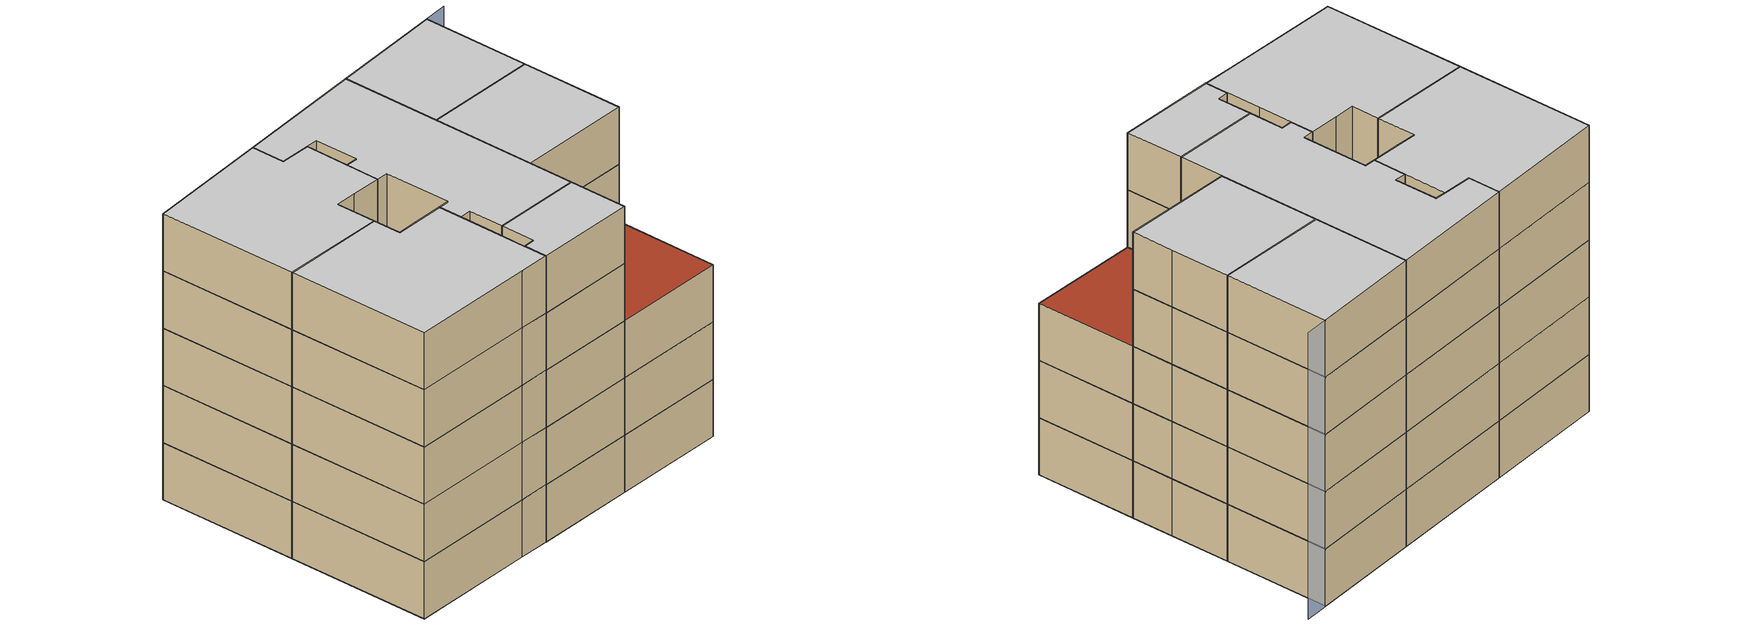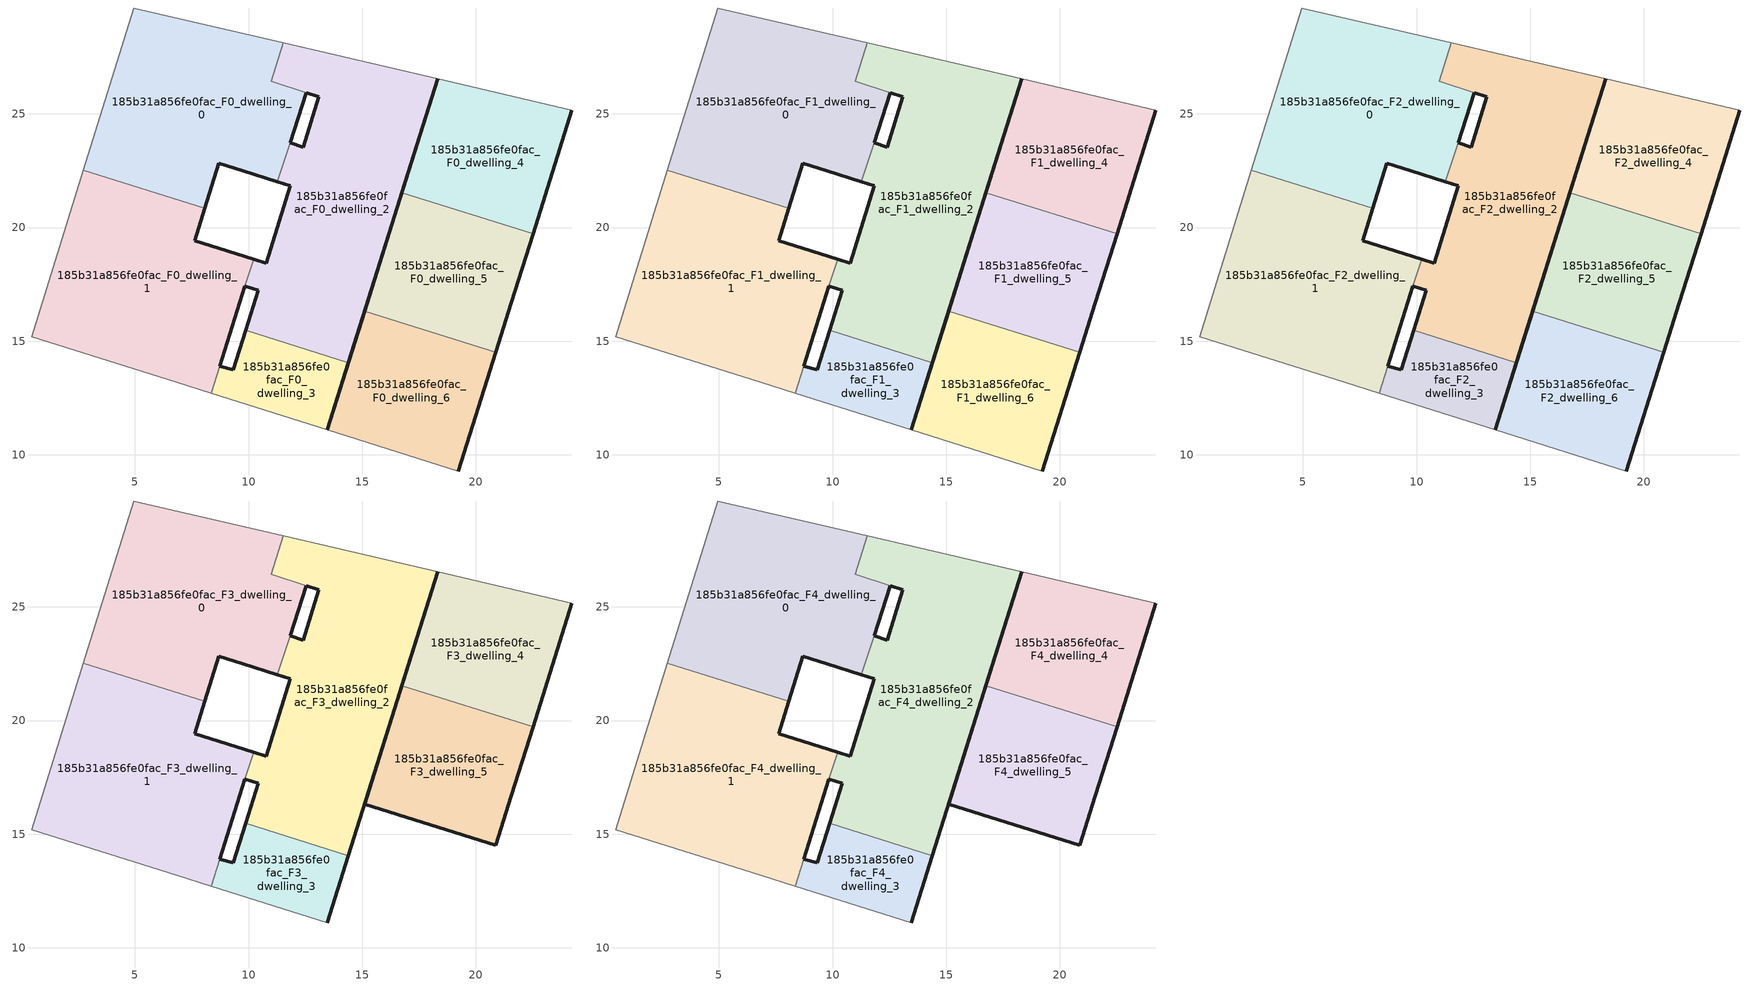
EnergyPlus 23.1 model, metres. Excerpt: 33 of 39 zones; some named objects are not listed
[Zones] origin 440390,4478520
185b31a856fe0fac_F0_dwelling_0
 floor ground (EU_floor_Construction): 11.27,22.01 11.83,23.74 12.54,25.93 12.54,25.94 10.99,26.44 11.52,28.12 4.95,29.66 2.73,22.51 8.07,20.84 8.69,22.83 9.75,22.5 11.26,22.01 z0
 wall outside (EU_wall_Construction): 11.27,22.01 11.26,22.01 9.75,22.5 8.69,22.83 8.07,20.84 / 12.54,25.93 11.83,23.74 z0:3
 wall to 185b31a856fe0fac_F0_dwelling_2 (EU_wall_Construction): 11.83,23.74 11.27,22.01 / 11.52,28.12 10.99,26.44 12.54,25.94 12.54,25.93 z0:3
 wall to 185b31a856fe0fac_F0_dwelling_1 (EU_wall_Construction): 8.07,20.84 2.73,22.51 z0:3
 wall adiabatic (EU_wall_Construction): 2.73,22.51 4.95,29.66 11.52,28.12 z0:3
185b31a856fe0fac_F0_dwelling_1
 floor ground (EU_floor_Construction): 8.37,12.72 8.74,13.91 9.29,15.66 9.84,17.42 10.22,18.62 8.69,19.09 7.63,19.42 8.07,20.84 2.73,22.51 0.46,15.21 6.84,13.2 8.36,12.72 z0
 wall outside (EU_wall_Construction): 8.07,20.84 7.63,19.42 8.69,19.09 10.22,18.62 / 9.84,17.42 9.29,15.66 8.74,13.91 z0:3
 wall to 185b31a856fe0fac_F0_dwelling_3 (EU_wall_Construction): 8.74,13.91 8.37,12.72 z0:3
 wall adiabatic (EU_wall_Construction): 8.37,12.72 8.36,12.72 6.84,13.2 0.46,15.21 2.73,22.51 z0:3
 wall to 185b31a856fe0fac_F0_dwelling_2 (EU_wall_Construction): 10.22,18.62 9.84,17.42 z0:3
185b31a856fe0fac_F0_dwelling_2
 floor ground (EU_floor_Construction): 14.4,14.06 18.31,26.54 11.52,28.12 10.99,26.44 12.54,25.94 12.54,25.93 13.1,25.75 12.41,23.54 11.83,23.74 11.27,22.01 11.84,21.83 10.78,18.44 10.22,18.62 9.84,17.42 9.85,17.42 10.42,17.24 9.87,15.48 z0
 wall outside (EU_wall_Construction): 10.22,18.62 10.78,18.44 11.84,21.83 11.27,22.01 / 11.83,23.74 12.41,23.54 13.1,25.75 12.54,25.93 / 18.31,26.54 14.4,14.06 / 9.87,15.48 10.42,17.24 9.85,17.42 9.84,17.42 z0:3
 wall adiabatic (EU_wall_Construction): 11.52,28.12 18.31,26.54 z0:3
 wall to 185b31a856fe0fac_F0_dwelling_3 (EU_wall_Construction): 14.4,14.06 9.87,15.48 z0:3
185b31a856fe0fac_F0_dwelling_3
 floor ground (EU_floor_Construction): 13.47,11.11 14.4,14.06 9.87,15.48 9.33,13.75 8.74,13.91 8.37,12.72 z0
 wall outside (EU_wall_Construction): 14.4,14.06 13.47,11.11 / 8.74,13.91 9.33,13.75 9.87,15.48 z0:3
 wall adiabatic (EU_wall_Construction): 13.47,11.11 8.37,12.72 z0:3
185b31a856fe0fac_F0_dwelling_4
 floor ground (EU_floor_Construction): 22.51,19.73 24.22,25.16 18.31,26.54 16.74,21.54 z0
 wall outside (EU_wall_Construction): 24.22,25.16 22.51,19.73 / 16.74,21.54 18.31,26.54 z0:3
 wall adiabatic (EU_wall_Construction): 18.31,26.54 24.22,25.16 z0:3
 wall to 185b31a856fe0fac_F0_dwelling_5 (EU_wall_Construction): 22.51,19.73 16.74,21.54 z0:3
185b31a856fe0fac_F0_dwelling_5
 floor ground (EU_floor_Construction): 20.88,14.52 21.56,16.7 22.51,19.73 16.74,21.54 15.1,16.33 z0
 wall outside (EU_wall_Construction): 15.1,16.33 16.74,21.54 / 22.51,19.73 21.56,16.7 20.88,14.52 z0:3
 wall to 185b31a856fe0fac_F0_dwelling_6 (EU_wall_Construction): 20.88,14.52 15.1,16.33 z0:3
185b31a856fe0fac_F0_dwelling_6
 floor ground (EU_floor_Construction): 19.23,9.3 20.88,14.52 15.1,16.33 13.47,11.11 z0
 wall outside (EU_wall_Construction): 20.88,14.52 19.23,9.3 / 13.47,11.11 15.1,16.33 z0:3
 wall adiabatic (EU_wall_Construction): 19.23,9.3 13.47,11.11 z0:3
185b31a856fe0fac_F1_dwelling_0
 floor to 185b31a856fe0fac_F0_dwelling_0 (EU_floor_Construction): 11.27,22.01 11.83,23.74 12.54,25.93 12.54,25.94 10.99,26.44 11.52,28.12 4.95,29.66 2.73,22.51 8.07,20.84 8.69,22.83 9.75,22.5 11.26,22.01 z3
 wall outside (EU_wall_Construction): 11.27,22.01 11.26,22.01 9.75,22.5 8.69,22.83 8.07,20.84 / 12.54,25.93 11.83,23.74 z3:6
 wall to 185b31a856fe0fac_F1_dwelling_2 (EU_wall_Construction): 11.83,23.74 11.27,22.01 / 11.52,28.12 10.99,26.44 12.54,25.94 12.54,25.93 z3:6
 wall to 185b31a856fe0fac_F1_dwelling_1 (EU_wall_Construction): 8.07,20.84 2.73,22.51 z3:6
 wall adiabatic (EU_wall_Construction): 2.73,22.51 4.95,29.66 11.52,28.12 z3:6
185b31a856fe0fac_F1_dwelling_1
 floor to 185b31a856fe0fac_F0_dwelling_1 (EU_floor_Construction): 8.37,12.72 8.74,13.91 9.29,15.66 9.84,17.42 10.22,18.62 8.69,19.09 7.63,19.42 8.07,20.84 2.73,22.51 0.46,15.21 6.84,13.2 8.36,12.72 z3
 wall outside (EU_wall_Construction): 8.07,20.84 7.63,19.42 8.69,19.09 10.22,18.62 / 9.84,17.42 9.29,15.66 8.74,13.91 z3:6
 wall to 185b31a856fe0fac_F1_dwelling_3 (EU_wall_Construction): 8.74,13.91 8.37,12.72 z3:6
 wall adiabatic (EU_wall_Construction): 8.37,12.72 8.36,12.72 6.84,13.2 0.46,15.21 2.73,22.51 z3:6
 wall to 185b31a856fe0fac_F1_dwelling_2 (EU_wall_Construction): 10.22,18.62 9.84,17.42 z3:6
185b31a856fe0fac_F1_dwelling_2
 floor to 185b31a856fe0fac_F0_dwelling_2 (EU_floor_Construction): 14.4,14.06 18.31,26.54 11.52,28.12 10.99,26.44 12.54,25.94 12.54,25.93 13.1,25.75 12.41,23.54 11.83,23.74 11.27,22.01 11.84,21.83 10.78,18.44 10.22,18.62 9.84,17.42 9.85,17.42 10.42,17.24 9.87,15.48 z3
 wall outside (EU_wall_Construction): 10.22,18.62 10.78,18.44 11.84,21.83 11.27,22.01 / 11.83,23.74 12.41,23.54 13.1,25.75 12.54,25.93 / 18.31,26.54 14.4,14.06 / 9.87,15.48 10.42,17.24 9.85,17.42 9.84,17.42 z3:6
 wall adiabatic (EU_wall_Construction): 11.52,28.12 18.31,26.54 z3:6
 wall to 185b31a856fe0fac_F1_dwelling_3 (EU_wall_Construction): 14.4,14.06 9.87,15.48 z3:6
185b31a856fe0fac_F1_dwelling_3
 floor to 185b31a856fe0fac_F0_dwelling_3 (EU_floor_Construction): 13.47,11.11 14.4,14.06 9.87,15.48 9.33,13.75 8.74,13.91 8.37,12.72 z3
 wall outside (EU_wall_Construction): 14.4,14.06 13.47,11.11 / 8.74,13.91 9.33,13.75 9.87,15.48 z3:6
 wall adiabatic (EU_wall_Construction): 13.47,11.11 8.37,12.72 z3:6
185b31a856fe0fac_F1_dwelling_4
 floor to 185b31a856fe0fac_F0_dwelling_4 (EU_floor_Construction): 22.51,19.73 24.22,25.16 18.31,26.54 16.74,21.54 z3
 wall outside (EU_wall_Construction): 24.22,25.16 22.51,19.73 / 16.74,21.54 18.31,26.54 z3:6
 wall adiabatic (EU_wall_Construction): 18.31,26.54 24.22,25.16 z3:6
 wall to 185b31a856fe0fac_F1_dwelling_5 (EU_wall_Construction): 22.51,19.73 16.74,21.54 z3:6
185b31a856fe0fac_F1_dwelling_5
 floor to 185b31a856fe0fac_F0_dwelling_5 (EU_floor_Construction): 20.88,14.52 21.56,16.7 22.51,19.73 16.74,21.54 15.1,16.33 z3
 wall outside (EU_wall_Construction): 15.1,16.33 16.74,21.54 / 22.51,19.73 21.56,16.7 20.88,14.52 z3:6
 wall to 185b31a856fe0fac_F1_dwelling_6 (EU_wall_Construction): 20.88,14.52 15.1,16.33 z3:6
185b31a856fe0fac_F1_dwelling_6
 floor to 185b31a856fe0fac_F0_dwelling_6 (EU_floor_Construction): 19.23,9.3 20.88,14.52 15.1,16.33 13.47,11.11 z3
 wall outside (EU_wall_Construction): 20.88,14.52 19.23,9.3 / 13.47,11.11 15.1,16.33 z3:6
 wall adiabatic (EU_wall_Construction): 19.23,9.3 13.47,11.11 z3:6
185b31a856fe0fac_F2_dwelling_0
 floor to 185b31a856fe0fac_F1_dwelling_0 (EU_floor_Construction): 11.27,22.01 11.83,23.74 12.54,25.93 12.54,25.94 10.99,26.44 11.52,28.12 4.95,29.66 2.73,22.51 8.07,20.84 8.69,22.83 9.75,22.5 11.26,22.01 z6
 wall outside (EU_wall_Construction): 11.27,22.01 11.26,22.01 9.75,22.5 8.69,22.83 8.07,20.84 / 12.54,25.93 11.83,23.74 z6:9
 wall to 185b31a856fe0fac_F2_dwelling_2 (EU_wall_Construction): 11.83,23.74 11.27,22.01 / 11.52,28.12 10.99,26.44 12.54,25.94 12.54,25.93 z6:9
 wall to 185b31a856fe0fac_F2_dwelling_1 (EU_wall_Construction): 8.07,20.84 2.73,22.51 z6:9
 wall adiabatic (EU_wall_Construction): 2.73,22.51 4.95,29.66 11.52,28.12 z6:9
185b31a856fe0fac_F2_dwelling_1
 floor to 185b31a856fe0fac_F1_dwelling_1 (EU_floor_Construction): 8.37,12.72 8.74,13.91 9.29,15.66 9.84,17.42 10.22,18.62 8.69,19.09 7.63,19.42 8.07,20.84 2.73,22.51 0.46,15.21 6.84,13.2 8.36,12.72 z6
 wall outside (EU_wall_Construction): 8.07,20.84 7.63,19.42 8.69,19.09 10.22,18.62 / 9.84,17.42 9.29,15.66 8.74,13.91 z6:9
 wall to 185b31a856fe0fac_F2_dwelling_3 (EU_wall_Construction): 8.74,13.91 8.37,12.72 z6:9
 wall adiabatic (EU_wall_Construction): 8.37,12.72 8.36,12.72 6.84,13.2 0.46,15.21 2.73,22.51 z6:9
 wall to 185b31a856fe0fac_F2_dwelling_2 (EU_wall_Construction): 10.22,18.62 9.84,17.42 z6:9
185b31a856fe0fac_F2_dwelling_2
 floor to 185b31a856fe0fac_F1_dwelling_2 (EU_floor_Construction): 14.4,14.06 18.31,26.54 11.52,28.12 10.99,26.44 12.54,25.94 12.54,25.93 13.1,25.75 12.41,23.54 11.83,23.74 11.27,22.01 11.84,21.83 10.78,18.44 10.22,18.62 9.84,17.42 9.85,17.42 10.42,17.24 9.87,15.48 z6
 wall outside (EU_wall_Construction): 10.22,18.62 10.78,18.44 11.84,21.83 11.27,22.01 / 11.83,23.74 12.41,23.54 13.1,25.75 12.54,25.93 / 18.31,26.54 14.4,14.06 / 9.87,15.48 10.42,17.24 9.85,17.42 9.84,17.42 z6:9
 wall adiabatic (EU_wall_Construction): 11.52,28.12 18.31,26.54 z6:9
 wall to 185b31a856fe0fac_F2_dwelling_3 (EU_wall_Construction): 14.4,14.06 9.87,15.48 z6:9
185b31a856fe0fac_F2_dwelling_3
 floor to 185b31a856fe0fac_F1_dwelling_3 (EU_floor_Construction): 13.47,11.11 14.4,14.06 9.87,15.48 9.33,13.75 8.74,13.91 8.37,12.72 z6
 wall outside (EU_wall_Construction): 14.4,14.06 13.47,11.11 / 8.74,13.91 9.33,13.75 9.87,15.48 z6:9
 wall adiabatic (EU_wall_Construction): 13.47,11.11 8.37,12.72 z6:9
185b31a856fe0fac_F2_dwelling_4
 floor to 185b31a856fe0fac_F1_dwelling_4 (EU_floor_Construction): 22.51,19.73 24.22,25.16 18.31,26.54 16.74,21.54 z6
 wall outside (EU_wall_Construction): 24.22,25.16 22.51,19.73 / 16.74,21.54 18.31,26.54 z6:9
 wall adiabatic (EU_wall_Construction): 18.31,26.54 24.22,25.16 z6:9
 wall to 185b31a856fe0fac_F2_dwelling_5 (EU_wall_Construction): 22.51,19.73 16.74,21.54 z6:9
185b31a856fe0fac_F2_dwelling_5
 floor to 185b31a856fe0fac_F1_dwelling_5 (EU_floor_Construction): 20.88,14.52 21.56,16.7 22.51,19.73 16.74,21.54 15.1,16.33 z6
 wall outside (EU_wall_Construction): 15.1,16.33 16.74,21.54 / 22.51,19.73 21.56,16.7 20.88,14.52 z6:9
 wall to 185b31a856fe0fac_F2_dwelling_6 (EU_wall_Construction): 20.88,14.52 15.1,16.33 z6:9
185b31a856fe0fac_F2_dwelling_6
 floor to 185b31a856fe0fac_F1_dwelling_6 (EU_floor_Construction): 19.23,9.3 20.88,14.52 15.1,16.33 13.47,11.11 z6
 wall outside (EU_wall_Construction): 20.88,14.52 19.23,9.3 / 13.47,11.11 15.1,16.33 z6:9
 wall adiabatic (EU_wall_Construction): 19.23,9.3 13.47,11.11 z6:9
 roof outside (EU_roof_Construction): 20.88,14.52 19.23,9.3 13.47,11.11 15.1,16.33 z9
185b31a856fe0fac_F3_dwelling_0
 floor to 185b31a856fe0fac_F2_dwelling_0 (EU_floor_Construction): 11.27,22.01 11.83,23.74 12.54,25.93 12.54,25.94 10.99,26.44 11.52,28.12 4.95,29.66 2.73,22.51 8.07,20.84 8.69,22.83 9.75,22.5 11.26,22.01 z9
 wall outside (EU_wall_Construction): 11.27,22.01 11.26,22.01 9.75,22.5 8.69,22.83 8.07,20.84 / 12.54,25.93 11.83,23.74 z9:12
 wall to 185b31a856fe0fac_F3_dwelling_2 (EU_wall_Construction): 11.83,23.74 11.27,22.01 / 11.52,28.12 10.99,26.44 12.54,25.94 12.54,25.93 z9:12
 wall to 185b31a856fe0fac_F3_dwelling_1 (EU_wall_Construction): 8.07,20.84 2.73,22.51 z9:12
 wall adiabatic (EU_wall_Construction): 2.73,22.51 4.95,29.66 11.52,28.12 z9:12
185b31a856fe0fac_F3_dwelling_1
 floor to 185b31a856fe0fac_F2_dwelling_1 (EU_floor_Construction): 8.37,12.72 8.74,13.91 9.29,15.66 9.84,17.42 10.22,18.62 8.69,19.09 7.63,19.42 8.07,20.84 2.73,22.51 0.46,15.21 6.84,13.2 8.36,12.72 z9
 wall outside (EU_wall_Construction): 8.07,20.84 7.63,19.42 8.69,19.09 10.22,18.62 / 9.84,17.42 9.29,15.66 8.74,13.91 z9:12
 wall to 185b31a856fe0fac_F3_dwelling_3 (EU_wall_Construction): 8.74,13.91 8.37,12.72 z9:12
 wall adiabatic (EU_wall_Construction): 8.37,12.72 8.36,12.72 6.84,13.2 0.46,15.21 2.73,22.51 z9:12
 wall to 185b31a856fe0fac_F3_dwelling_2 (EU_wall_Construction): 10.22,18.62 9.84,17.42 z9:12
185b31a856fe0fac_F3_dwelling_2
 floor to 185b31a856fe0fac_F2_dwelling_2 (EU_floor_Construction): 14.4,14.06 18.31,26.54 11.52,28.12 10.99,26.44 12.54,25.94 12.54,25.93 13.1,25.75 12.41,23.54 11.83,23.74 11.27,22.01 11.84,21.83 10.78,18.44 10.22,18.62 9.84,17.42 9.85,17.42 10.42,17.24 9.87,15.48 z9
 wall outside (EU_wall_Construction): 10.22,18.62 10.78,18.44 11.84,21.83 11.27,22.01 / 11.83,23.74 12.41,23.54 13.1,25.75 12.54,25.93 / 18.31,26.54 14.4,14.06 / 9.87,15.48 10.42,17.24 9.85,17.42 9.84,17.42 z9:12
 wall adiabatic (EU_wall_Construction): 11.52,28.12 18.31,26.54 z9:12
 wall to 185b31a856fe0fac_F3_dwelling_3 (EU_wall_Construction): 14.4,14.06 9.87,15.48 z9:12
185b31a856fe0fac_F3_dwelling_3
 floor to 185b31a856fe0fac_F2_dwelling_3 (EU_floor_Construction): 13.47,11.11 14.4,14.06 9.87,15.48 9.33,13.75 8.74,13.91 8.37,12.72 z9
 wall outside (EU_wall_Construction): 14.4,14.06 13.47,11.11 / 8.74,13.91 9.33,13.75 9.87,15.48 z9:12
 wall adiabatic (EU_wall_Construction): 13.47,11.11 8.37,12.72 z9:12
185b31a856fe0fac_F3_dwelling_4
 floor to 185b31a856fe0fac_F2_dwelling_4 (EU_floor_Construction): 22.51,19.73 24.22,25.16 18.31,26.54 16.74,21.54 z9
 wall outside (EU_wall_Construction): 24.22,25.16 22.51,19.73 / 16.74,21.54 18.31,26.54 z9:12
 wall adiabatic (EU_wall_Construction): 18.31,26.54 24.22,25.16 z9:12
 wall to 185b31a856fe0fac_F3_dwelling_5 (EU_wall_Construction): 22.51,19.73 16.74,21.54 z9:12
185b31a856fe0fac_F3_dwelling_5
 floor to 185b31a856fe0fac_F2_dwelling_5 (EU_floor_Construction): 20.88,14.52 21.56,16.7 22.51,19.73 16.74,21.54 15.1,16.33 z9
 wall outside (EU_wall_Construction): 22.51,19.73 21.56,16.7 20.88,14.52 15.1,16.33 16.74,21.54 z9:12
185b31a856fe0fac_F4_dwelling_0
 floor to 185b31a856fe0fac_F3_dwelling_0 (EU_floor_Construction): 11.27,22.01 11.83,23.74 12.54,25.93 12.54,25.94 10.99,26.44 11.52,28.12 4.95,29.66 2.73,22.51 8.07,20.84 8.69,22.83 9.75,22.5 11.26,22.01 z12
 wall outside (EU_wall_Construction): 11.27,22.01 11.26,22.01 9.75,22.5 8.69,22.83 8.07,20.84 / 12.54,25.93 11.83,23.74 z12:15
 wall to 185b31a856fe0fac_F4_dwelling_2 (EU_wall_Construction): 11.83,23.74 11.27,22.01 / 11.52,28.12 10.99,26.44 12.54,25.94 12.54,25.93 z12:15
 wall to 185b31a856fe0fac_F4_dwelling_1 (EU_wall_Construction): 8.07,20.84 2.73,22.51 z12:15
 wall adiabatic (EU_wall_Construction): 2.73,22.51 4.95,29.66 11.52,28.12 z12:15
 ceiling to 185b31a856fe0fac_F5_dwelling_0 (EU_floor_Construction): 11.52,28.12 10.99,26.44 12.54,25.94 12.54,25.93 11.83,23.74 11.27,22.01 11.26,22.01 9.75,22.5 8.69,22.83 8.07,20.84 2.73,22.51 4.95,29.66 z15
185b31a856fe0fac_F4_dwelling_1
 floor to 185b31a856fe0fac_F3_dwelling_1 (EU_floor_Construction): 8.37,12.72 8.74,13.91 9.29,15.66 9.84,17.42 10.22,18.62 8.69,19.09 7.63,19.42 8.07,20.84 2.73,22.51 0.46,15.21 6.84,13.2 8.36,12.72 z12
 wall outside (EU_wall_Construction): 8.07,20.84 7.63,19.42 8.69,19.09 10.22,18.62 / 9.84,17.42 9.29,15.66 8.74,13.91 z12:15
 wall to 185b31a856fe0fac_F4_dwelling_3 (EU_wall_Construction): 8.74,13.91 8.37,12.72 z12:15
 wall adiabatic (EU_wall_Construction): 8.37,12.72 8.36,12.72 6.84,13.2 0.46,15.21 2.73,22.51 z12:15
 wall to 185b31a856fe0fac_F4_dwelling_2 (EU_wall_Construction): 10.22,18.62 9.84,17.42 z12:15
 ceiling to 185b31a856fe0fac_F5_dwelling_1 (EU_floor_Construction): 8.07,20.84 7.63,19.42 8.69,19.09 10.22,18.62 9.84,17.42 9.29,15.66 8.74,13.91 8.37,12.72 8.36,12.72 6.84,13.2 0.46,15.21 2.73,22.51 z15
185b31a856fe0fac_F4_dwelling_2
 floor to 185b31a856fe0fac_F3_dwelling_2 (EU_floor_Construction): 14.4,14.06 18.31,26.54 11.52,28.12 10.99,26.44 12.54,25.94 12.54,25.93 13.1,25.75 12.41,23.54 11.83,23.74 11.27,22.01 11.84,21.83 10.78,18.44 10.22,18.62 9.84,17.42 9.85,17.42 10.42,17.24 9.87,15.48 z12
 wall outside (EU_wall_Construction): 10.22,18.62 10.78,18.44 11.84,21.83 11.27,22.01 / 11.83,23.74 12.41,23.54 13.1,25.75 12.54,25.93 / 18.31,26.54 14.4,14.06 / 9.87,15.48 10.42,17.24 9.85,17.42 9.84,17.42 z12:15
 wall adiabatic (EU_wall_Construction): 11.52,28.12 18.31,26.54 z12:15
 wall to 185b31a856fe0fac_F4_dwelling_3 (EU_wall_Construction): 14.4,14.06 9.87,15.48 z12:15
 ceiling to 185b31a856fe0fac_F5_dwelling_2 (EU_floor_Construction): 18.31,26.54 14.4,14.06 9.87,15.48 10.42,17.24 9.85,17.42 9.84,17.42 10.22,18.62 10.78,18.44 11.84,21.83 11.27,22.01 11.83,23.74 12.41,23.54 13.1,25.75 12.54,25.93 12.54,25.94 10.99,26.44 11.52,28.12 z15
185b31a856fe0fac_F4_dwelling_3
 floor to 185b31a856fe0fac_F3_dwelling_3 (EU_floor_Construction): 13.47,11.11 14.4,14.06 9.87,15.48 9.33,13.75 8.74,13.91 8.37,12.72 z12
 wall outside (EU_wall_Construction): 14.4,14.06 13.47,11.11 / 8.74,13.91 9.33,13.75 9.87,15.48 z12:15
 wall adiabatic (EU_wall_Construction): 13.47,11.11 8.37,12.72 z12:15
 ceiling to 185b31a856fe0fac_F5_dwelling_3 (EU_floor_Construction): 14.4,14.06 13.47,11.11 8.37,12.72 8.74,13.91 9.33,13.75 9.87,15.48 z15
185b31a856fe0fac_F4_dwelling_4
 floor to 185b31a856fe0fac_F3_dwelling_4 (EU_floor_Construction): 22.51,19.73 24.22,25.16 18.31,26.54 16.74,21.54 z12
 wall outside (EU_wall_Construction): 24.22,25.16 22.51,19.73 / 16.74,21.54 18.31,26.54 z12:15
 wall adiabatic (EU_wall_Construction): 18.31,26.54 24.22,25.16 z12:15
 wall to 185b31a856fe0fac_F4_dwelling_5 (EU_wall_Construction): 22.51,19.73 16.74,21.54 z12:15
 ceiling to 185b31a856fe0fac_F5_dwelling_4 (EU_floor_Construction): 24.22,25.16 22.51,19.73 16.74,21.54 18.31,26.54 z15
185b31a856fe0fac_F4_dwelling_5
 floor to 185b31a856fe0fac_F3_dwelling_5 (EU_floor_Construction): 20.88,14.52 21.56,16.7 22.51,19.73 16.74,21.54 15.1,16.33 z12
 wall outside (EU_wall_Construction): 22.51,19.73 21.56,16.7 20.88,14.52 15.1,16.33 16.74,21.54 z12:15
 ceiling to 185b31a856fe0fac_F5_dwelling_5 (EU_floor_Construction): 22.51,19.73 21.56,16.7 20.88,14.52 15.1,16.33 16.74,21.54 z15
shading: 25.47,24.87 4.95,29.66 z0:15
[Building]
EU S2 Campaign: North Axis=0; Terrain=City; Solar Distribution=FullExterior
[Site:Location]
Madrid: Latitude=40.5; Longitude=-3.5; Time Zone=1; Elevation=609
[SizingPeriod:WeatherFileDays]
AnnualSizingPeriod: Begin Month=1; Begin Day of Month=1; End Month=12; End Day of Month=31; Day of Week for Start Day=Monday; Use Weather File Daylight Saving Period=No; Use Weather File Rain and Snow Indicators=No
[MATERIAL]
EU_InternalMass_Material: Roughness=MediumRough; Thickness=0.1; Conductivity=1; Density=1800; Specific Heat=900; Thermal Absorptance=0.9; Solar Absorptance=0.7; Visible Absorptance=0.7
[MATERIAL:NOMASS] Roughness=MediumRough; Thermal Absorptance=0.9; Solar Absorptance=0.7; Visible Absorptance=0.7
Name | Thermal Resistance
EU_wall_NoMass | 0.419739
EU_roof_NoMass | 0.352165
EU_floor_NoMass | 0.608284
[CONSTRUCTION]
EU_wall_Construction: EU_wall_NoMass
EU_roof_Construction: EU_roof_NoMass
EU_floor_Construction: EU_floor_NoMass
EU_InternalMass_Construction: EU_InternalMass_Material
[ZONE] Type=1; Multiplier=1; Ceiling Height=autocalculate; Floor Area=autocalculate; Part of Total Floor Area=Yes
Name | Volume
185b31a856fe0fac_F0_dwelling_0; 185b31a856fe0fac_F1_dwelling_0; 185b31a856fe0fac_F2_dwelling_0; 185b31a856fe0fac_F3_dwelling_0; 185b31a856fe0fac_F4_dwelling_0 | 168.699
185b31a856fe0fac_F0_dwelling_1; 185b31a856fe0fac_F1_dwelling_1; 185b31a856fe0fac_F2_dwelling_1; 185b31a856fe0fac_F3_dwelling_1; 185b31a856fe0fac_F4_dwelling_1 | 178.522
185b31a856fe0fac_F0_dwelling_2; 185b31a856fe0fac_F1_dwelling_2; 185b31a856fe0fac_F2_dwelling_2; 185b31a856fe0fac_F3_dwelling_2; 185b31a856fe0fac_F4_dwelling_2 | 201.657
185b31a856fe0fac_F0_dwelling_3; 185b31a856fe0fac_F1_dwelling_3; 185b31a856fe0fac_F2_dwelling_3; 185b31a856fe0fac_F3_dwelling_3; 185b31a856fe0fac_F4_dwelling_3 | 46.2268
185b31a856fe0fac_F0_dwelling_4; 185b31a856fe0fac_F1_dwelling_4; 185b31a856fe0fac_F2_dwelling_4; 185b31a856fe0fac_F3_dwelling_4; 185b31a856fe0fac_F4_dwelling_4 | 99.1959
185b31a856fe0fac_F0_dwelling_5; 185b31a856fe0fac_F1_dwelling_5; 185b31a856fe0fac_F2_dwelling_5; 185b31a856fe0fac_F3_dwelling_5; 185b31a856fe0fac_F4_dwelling_5 | 99.1798
185b31a856fe0fac_F0_dwelling_6; 185b31a856fe0fac_F1_dwelling_6; 185b31a856fe0fac_F2_dwelling_6 | 99.1919
[INTERNALMASS] Construction=EU_InternalMass_Construction
Name | Zone or ZoneList | Surface Area
185b31a856fe0fac_F0_dwelling_0_EU_InternalMass | 185b31a856fe0fac_F0_dwelling_0 | 56.233
185b31a856fe0fac_F0_dwelling_1_EU_InternalMass | 185b31a856fe0fac_F0_dwelling_1 | 59.5062
185b31a856fe0fac_F0_dwelling_2_EU_InternalMass | 185b31a856fe0fac_F0_dwelling_2 | 67.2195
185b31a856fe0fac_F0_dwelling_3_EU_InternalMass | 185b31a856fe0fac_F0_dwelling_3 | 15.4091
185b31a856fe0fac_F0_dwelling_4_EU_InternalMass | 185b31a856fe0fac_F0_dwelling_4 | 33.0653
185b31a856fe0fac_F0_dwelling_5_EU_InternalMass | 185b31a856fe0fac_F0_dwelling_5 | 33.06
185b31a856fe0fac_F0_dwelling_6_EU_InternalMass | 185b31a856fe0fac_F0_dwelling_6 | 33.0641
185b31a856fe0fac_F1_dwelling_0_EU_InternalMass | 185b31a856fe0fac_F1_dwelling_0 | 56.233
185b31a856fe0fac_F1_dwelling_1_EU_InternalMass | 185b31a856fe0fac_F1_dwelling_1 | 59.5062
185b31a856fe0fac_F1_dwelling_2_EU_InternalMass | 185b31a856fe0fac_F1_dwelling_2 | 67.2195
185b31a856fe0fac_F1_dwelling_3_EU_InternalMass | 185b31a856fe0fac_F1_dwelling_3 | 15.4091
185b31a856fe0fac_F1_dwelling_4_EU_InternalMass | 185b31a856fe0fac_F1_dwelling_4 | 33.0653
185b31a856fe0fac_F1_dwelling_5_EU_InternalMass | 185b31a856fe0fac_F1_dwelling_5 | 33.06
185b31a856fe0fac_F1_dwelling_6_EU_InternalMass | 185b31a856fe0fac_F1_dwelling_6 | 33.0641
185b31a856fe0fac_F2_dwelling_0_EU_InternalMass | 185b31a856fe0fac_F2_dwelling_0 | 56.233
185b31a856fe0fac_F2_dwelling_1_EU_InternalMass | 185b31a856fe0fac_F2_dwelling_1 | 59.5062
185b31a856fe0fac_F2_dwelling_2_EU_InternalMass | 185b31a856fe0fac_F2_dwelling_2 | 67.2195
185b31a856fe0fac_F2_dwelling_3_EU_InternalMass | 185b31a856fe0fac_F2_dwelling_3 | 15.4091
185b31a856fe0fac_F2_dwelling_4_EU_InternalMass | 185b31a856fe0fac_F2_dwelling_4 | 33.0653
185b31a856fe0fac_F2_dwelling_5_EU_InternalMass | 185b31a856fe0fac_F2_dwelling_5 | 33.06
185b31a856fe0fac_F2_dwelling_6_EU_InternalMass | 185b31a856fe0fac_F2_dwelling_6 | 33.0641
185b31a856fe0fac_F3_dwelling_0_EU_InternalMass | 185b31a856fe0fac_F3_dwelling_0 | 49.5867
185b31a856fe0fac_F3_dwelling_1_EU_InternalMass | 185b31a856fe0fac_F3_dwelling_1 | 37.6294
185b31a856fe0fac_F3_dwelling_2_EU_InternalMass | 185b31a856fe0fac_F3_dwelling_2 | 61.5628
185b31a856fe0fac_F3_dwelling_3_EU_InternalMass | 185b31a856fe0fac_F3_dwelling_3 | 49.5938
185b31a856fe0fac_F3_dwelling_4_EU_InternalMass | 185b31a856fe0fac_F3_dwelling_4 | 40.3962
185b31a856fe0fac_F3_dwelling_5_EU_InternalMass | 185b31a856fe0fac_F3_dwelling_5 | 58.7943
185b31a856fe0fac_F4_dwelling_0_EU_InternalMass | 185b31a856fe0fac_F4_dwelling_0 | 49.5867
185b31a856fe0fac_F4_dwelling_1_EU_InternalMass | 185b31a856fe0fac_F4_dwelling_1 | 37.6294
185b31a856fe0fac_F4_dwelling_2_EU_InternalMass | 185b31a856fe0fac_F4_dwelling_2 | 61.5628
185b31a856fe0fac_F4_dwelling_3_EU_InternalMass | 185b31a856fe0fac_F4_dwelling_3 | 49.5938
185b31a856fe0fac_F4_dwelling_4_EU_InternalMass | 185b31a856fe0fac_F4_dwelling_4 | 40.3962
185b31a856fe0fac_F4_dwelling_5_EU_InternalMass | 185b31a856fe0fac_F4_dwelling_5 | 58.7943
[OTHEREQUIPMENT] Fuel Type=Electricity; Design Level Calculation Method=Watts/Area; Power per Zone Floor Area=1; Fraction Latent=0; Fraction Radiant=0; Fraction Lost=0; Carbon Dioxide Generation Rate=0; EndUse Subcategory=EU_Step8_InternalGains
Name | Zone or ZoneList or Space or SpaceList | Schedule
EU_Step8_InternalGain_185b31a856fe0fac_F0_dwelling_0_f000 | 185b31a856fe0fac_F0_dwelling_0 | EU_Step8_GainSchedule_185b31a856fe0fac_F0_dwelling_0_f000
EU_Step8_InternalGain_185b31a856fe0fac_F0_dwelling_1_f000 | 185b31a856fe0fac_F0_dwelling_1 | EU_Step8_GainSchedule_185b31a856fe0fac_F0_dwelling_1_f000
EU_Step8_InternalGain_185b31a856fe0fac_F0_dwelling_2_f000 | 185b31a856fe0fac_F0_dwelling_2 | EU_Step8_GainSchedule_185b31a856fe0fac_F0_dwelling_2_f000
EU_Step8_InternalGain_185b31a856fe0fac_F0_dwelling_3_f000 | 185b31a856fe0fac_F0_dwelling_3 | EU_Step8_GainSchedule_185b31a856fe0fac_F0_dwelling_3_f000
EU_Step8_InternalGain_185b31a856fe0fac_F0_dwelling_4_f000 | 185b31a856fe0fac_F0_dwelling_4 | EU_Step8_GainSchedule_185b31a856fe0fac_F0_dwelling_4_f000
EU_Step8_InternalGain_185b31a856fe0fac_F0_dwelling_5_f000 | 185b31a856fe0fac_F0_dwelling_5 | EU_Step8_GainSchedule_185b31a856fe0fac_F0_dwelling_5_f000
EU_Step8_InternalGain_185b31a856fe0fac_F0_dwelling_6_f000 | 185b31a856fe0fac_F0_dwelling_6 | EU_Step8_GainSchedule_185b31a856fe0fac_F0_dwelling_6_f000
EU_Step8_InternalGain_185b31a856fe0fac_F1_dwelling_0_f000 | 185b31a856fe0fac_F1_dwelling_0 | EU_Step8_GainSchedule_185b31a856fe0fac_F1_dwelling_0_f000
EU_Step8_InternalGain_185b31a856fe0fac_F1_dwelling_1_f000 | 185b31a856fe0fac_F1_dwelling_1 | EU_Step8_GainSchedule_185b31a856fe0fac_F1_dwelling_1_f000
EU_Step8_InternalGain_185b31a856fe0fac_F1_dwelling_2_f000 | 185b31a856fe0fac_F1_dwelling_2 | EU_Step8_GainSchedule_185b31a856fe0fac_F1_dwelling_2_f000
EU_Step8_InternalGain_185b31a856fe0fac_F1_dwelling_3_f000 | 185b31a856fe0fac_F1_dwelling_3 | EU_Step8_GainSchedule_185b31a856fe0fac_F1_dwelling_3_f000
EU_Step8_InternalGain_185b31a856fe0fac_F1_dwelling_4_f000 | 185b31a856fe0fac_F1_dwelling_4 | EU_Step8_GainSchedule_185b31a856fe0fac_F1_dwelling_4_f000
EU_Step8_InternalGain_185b31a856fe0fac_F1_dwelling_5_f000 | 185b31a856fe0fac_F1_dwelling_5 | EU_Step8_GainSchedule_185b31a856fe0fac_F1_dwelling_5_f000
EU_Step8_InternalGain_185b31a856fe0fac_F1_dwelling_6_f000 | 185b31a856fe0fac_F1_dwelling_6 | EU_Step8_GainSchedule_185b31a856fe0fac_F1_dwelling_6_f000
EU_Step8_InternalGain_185b31a856fe0fac_F2_dwelling_0_f000 | 185b31a856fe0fac_F2_dwelling_0 | EU_Step8_GainSchedule_185b31a856fe0fac_F2_dwelling_0_f000
EU_Step8_InternalGain_185b31a856fe0fac_F2_dwelling_1_f000 | 185b31a856fe0fac_F2_dwelling_1 | EU_Step8_GainSchedule_185b31a856fe0fac_F2_dwelling_1_f000
EU_Step8_InternalGain_185b31a856fe0fac_F2_dwelling_2_f000 | 185b31a856fe0fac_F2_dwelling_2 | EU_Step8_GainSchedule_185b31a856fe0fac_F2_dwelling_2_f000
EU_Step8_InternalGain_185b31a856fe0fac_F2_dwelling_3_f000 | 185b31a856fe0fac_F2_dwelling_3 | EU_Step8_GainSchedule_185b31a856fe0fac_F2_dwelling_3_f000
EU_Step8_InternalGain_185b31a856fe0fac_F2_dwelling_4_f000 | 185b31a856fe0fac_F2_dwelling_4 | EU_Step8_GainSchedule_185b31a856fe0fac_F2_dwelling_4_f000
EU_Step8_InternalGain_185b31a856fe0fac_F2_dwelling_5_f000 | 185b31a856fe0fac_F2_dwelling_5 | EU_Step8_GainSchedule_185b31a856fe0fac_F2_dwelling_5_f000
EU_Step8_InternalGain_185b31a856fe0fac_F2_dwelling_6_f000 | 185b31a856fe0fac_F2_dwelling_6 | EU_Step8_GainSchedule_185b31a856fe0fac_F2_dwelling_6_f000
EU_Step8_InternalGain_185b31a856fe0fac_F3_dwelling_0_f000 | 185b31a856fe0fac_F3_dwelling_0 | EU_Step8_GainSchedule_185b31a856fe0fac_F3_dwelling_0_f000
EU_Step8_InternalGain_185b31a856fe0fac_F3_dwelling_1_f000 | 185b31a856fe0fac_F3_dwelling_1 | EU_Step8_GainSchedule_185b31a856fe0fac_F3_dwelling_1_f000
EU_Step8_InternalGain_185b31a856fe0fac_F3_dwelling_2_f000 | 185b31a856fe0fac_F3_dwelling_2 | EU_Step8_GainSchedule_185b31a856fe0fac_F3_dwelling_2_f000
EU_Step8_InternalGain_185b31a856fe0fac_F3_dwelling_3_f000 | 185b31a856fe0fac_F3_dwelling_3 | EU_Step8_GainSchedule_185b31a856fe0fac_F3_dwelling_3_f000
EU_Step8_InternalGain_185b31a856fe0fac_F3_dwelling_4_f000 | 185b31a856fe0fac_F3_dwelling_4 | EU_Step8_GainSchedule_185b31a856fe0fac_F3_dwelling_4_f000
EU_Step8_InternalGain_185b31a856fe0fac_F3_dwelling_5_f000 | 185b31a856fe0fac_F3_dwelling_5 | EU_Step8_GainSchedule_185b31a856fe0fac_F3_dwelling_5_f000
EU_Step8_InternalGain_185b31a856fe0fac_F4_dwelling_0_f000 | 185b31a856fe0fac_F4_dwelling_0 | EU_Step8_GainSchedule_185b31a856fe0fac_F4_dwelling_0_f000
EU_Step8_InternalGain_185b31a856fe0fac_F4_dwelling_1_f000 | 185b31a856fe0fac_F4_dwelling_1 | EU_Step8_GainSchedule_185b31a856fe0fac_F4_dwelling_1_f000
EU_Step8_InternalGain_185b31a856fe0fac_F4_dwelling_2_f000 | 185b31a856fe0fac_F4_dwelling_2 | EU_Step8_GainSchedule_185b31a856fe0fac_F4_dwelling_2_f000
EU_Step8_InternalGain_185b31a856fe0fac_F4_dwelling_3_f000 | 185b31a856fe0fac_F4_dwelling_3 | EU_Step8_GainSchedule_185b31a856fe0fac_F4_dwelling_3_f000
EU_Step8_InternalGain_185b31a856fe0fac_F4_dwelling_4_f000 | 185b31a856fe0fac_F4_dwelling_4 | EU_Step8_GainSchedule_185b31a856fe0fac_F4_dwelling_4_f000
EU_Step8_InternalGain_185b31a856fe0fac_F4_dwelling_5_f000 | 185b31a856fe0fac_F4_dwelling_5 | EU_Step8_GainSchedule_185b31a856fe0fac_F4_dwelling_5_f000
[ZONEVENTILATION:DESIGNFLOWRATE] Schedule=EU_AlwaysOn; Design Flow Rate Calculation Method=AirChanges/Hour; Air Changes per Hour=0.703302; Ventilation Type=Natural; Fan Pressure Rise=0; Fan Total Efficiency=1; Constant Term Coefficient=1; Temperature Term Coefficient=0; Velocity Term Coefficient=0; Velocity Squared Term Coefficient=0; Minimum Indoor Temperature=-100; Maximum Indoor Temperature=100; Delta Temperature=-100; Minimum Outdoor Temperature=-100; Maximum Outdoor Temperature=100; Maximum Wind Speed=40
Name | Zone or ZoneList or Space or SpaceList
EU_ConstantAir_185b31a856fe0fac_F0_dwelling_0 | 185b31a856fe0fac_F0_dwelling_0
EU_ConstantAir_185b31a856fe0fac_F0_dwelling_1 | 185b31a856fe0fac_F0_dwelling_1
EU_ConstantAir_185b31a856fe0fac_F0_dwelling_2 | 185b31a856fe0fac_F0_dwelling_2
EU_ConstantAir_185b31a856fe0fac_F0_dwelling_3 | 185b31a856fe0fac_F0_dwelling_3
EU_ConstantAir_185b31a856fe0fac_F0_dwelling_4 | 185b31a856fe0fac_F0_dwelling_4
EU_ConstantAir_185b31a856fe0fac_F0_dwelling_5 | 185b31a856fe0fac_F0_dwelling_5
EU_ConstantAir_185b31a856fe0fac_F0_dwelling_6 | 185b31a856fe0fac_F0_dwelling_6
EU_ConstantAir_185b31a856fe0fac_F1_dwelling_0 | 185b31a856fe0fac_F1_dwelling_0
EU_ConstantAir_185b31a856fe0fac_F1_dwelling_1 | 185b31a856fe0fac_F1_dwelling_1
EU_ConstantAir_185b31a856fe0fac_F1_dwelling_2 | 185b31a856fe0fac_F1_dwelling_2
EU_ConstantAir_185b31a856fe0fac_F1_dwelling_3 | 185b31a856fe0fac_F1_dwelling_3
EU_ConstantAir_185b31a856fe0fac_F1_dwelling_4 | 185b31a856fe0fac_F1_dwelling_4
EU_ConstantAir_185b31a856fe0fac_F1_dwelling_5 | 185b31a856fe0fac_F1_dwelling_5
EU_ConstantAir_185b31a856fe0fac_F1_dwelling_6 | 185b31a856fe0fac_F1_dwelling_6
EU_ConstantAir_185b31a856fe0fac_F2_dwelling_0 | 185b31a856fe0fac_F2_dwelling_0
EU_ConstantAir_185b31a856fe0fac_F2_dwelling_1 | 185b31a856fe0fac_F2_dwelling_1
EU_ConstantAir_185b31a856fe0fac_F2_dwelling_2 | 185b31a856fe0fac_F2_dwelling_2
EU_ConstantAir_185b31a856fe0fac_F2_dwelling_3 | 185b31a856fe0fac_F2_dwelling_3
EU_ConstantAir_185b31a856fe0fac_F2_dwelling_4 | 185b31a856fe0fac_F2_dwelling_4
EU_ConstantAir_185b31a856fe0fac_F2_dwelling_5 | 185b31a856fe0fac_F2_dwelling_5
EU_ConstantAir_185b31a856fe0fac_F2_dwelling_6 | 185b31a856fe0fac_F2_dwelling_6
EU_ConstantAir_185b31a856fe0fac_F3_dwelling_0 | 185b31a856fe0fac_F3_dwelling_0
EU_ConstantAir_185b31a856fe0fac_F3_dwelling_1 | 185b31a856fe0fac_F3_dwelling_1
EU_ConstantAir_185b31a856fe0fac_F3_dwelling_2 | 185b31a856fe0fac_F3_dwelling_2
EU_ConstantAir_185b31a856fe0fac_F3_dwelling_3 | 185b31a856fe0fac_F3_dwelling_3
EU_ConstantAir_185b31a856fe0fac_F3_dwelling_4 | 185b31a856fe0fac_F3_dwelling_4
EU_ConstantAir_185b31a856fe0fac_F3_dwelling_5 | 185b31a856fe0fac_F3_dwelling_5
EU_ConstantAir_185b31a856fe0fac_F4_dwelling_0 | 185b31a856fe0fac_F4_dwelling_0
EU_ConstantAir_185b31a856fe0fac_F4_dwelling_1 | 185b31a856fe0fac_F4_dwelling_1
EU_ConstantAir_185b31a856fe0fac_F4_dwelling_2 | 185b31a856fe0fac_F4_dwelling_2
EU_ConstantAir_185b31a856fe0fac_F4_dwelling_3 | 185b31a856fe0fac_F4_dwelling_3
EU_ConstantAir_185b31a856fe0fac_F4_dwelling_4 | 185b31a856fe0fac_F4_dwelling_4
EU_ConstantAir_185b31a856fe0fac_F4_dwelling_5 | 185b31a856fe0fac_F4_dwelling_5
[HVACTEMPLATE:ZONE:IDEALLOADSAIRSYSTEM] System Availability Schedule=EU_AlwaysOn; Maximum Heating Supply Air Temperature=50; Minimum Cooling Supply Air Temperature=13; Maximum Heating Supply Air Humidity Ratio=0.0156; Minimum Cooling Supply Air Humidity Ratio=0.0077; Heating Limit=NoLimit; Cooling Limit=NoLimit; Heating Availability Schedule=EU_AlwaysOn; Cooling Availability Schedule=EU_CoolingOff; Dehumidification Control Type=ConstantSensibleHeatRatio; Cooling Sensible Heat Ratio=0.7; Dehumidification Setpoint=60; Humidification Control Type=None; Humidification Setpoint=30; Outdoor Air Method=None; Outdoor Air Flow Rate per Person=0.00944; Outdoor Air Flow Rate per Zone Floor Area=0; Outdoor Air Flow Rate per Zone=0; Demand Controlled Ventilation Type=None; Outdoor Air Economizer Type=NoEconomizer; Heat Recovery Type=None; Sensible Heat Recovery Effectiveness=0.7; Latent Heat Recovery Effectiveness=0.65
Name | Template Thermostat
185b31a856fe0fac_F0_dwelling_0 | EU_HeatOnly_185b31a856fe0fac_F0_dwelling_0
185b31a856fe0fac_F0_dwelling_1 | EU_HeatOnly_185b31a856fe0fac_F0_dwelling_1
185b31a856fe0fac_F0_dwelling_2 | EU_HeatOnly_185b31a856fe0fac_F0_dwelling_2
185b31a856fe0fac_F0_dwelling_3 | EU_HeatOnly_185b31a856fe0fac_F0_dwelling_3
185b31a856fe0fac_F0_dwelling_4 | EU_HeatOnly_185b31a856fe0fac_F0_dwelling_4
185b31a856fe0fac_F0_dwelling_5 | EU_HeatOnly_185b31a856fe0fac_F0_dwelling_5
185b31a856fe0fac_F0_dwelling_6 | EU_HeatOnly_185b31a856fe0fac_F0_dwelling_6
185b31a856fe0fac_F1_dwelling_0 | EU_HeatOnly_185b31a856fe0fac_F1_dwelling_0
185b31a856fe0fac_F1_dwelling_1 | EU_HeatOnly_185b31a856fe0fac_F1_dwelling_1
185b31a856fe0fac_F1_dwelling_2 | EU_HeatOnly_185b31a856fe0fac_F1_dwelling_2
185b31a856fe0fac_F1_dwelling_3 | EU_HeatOnly_185b31a856fe0fac_F1_dwelling_3
185b31a856fe0fac_F1_dwelling_4 | EU_HeatOnly_185b31a856fe0fac_F1_dwelling_4
185b31a856fe0fac_F1_dwelling_5 | EU_HeatOnly_185b31a856fe0fac_F1_dwelling_5
185b31a856fe0fac_F1_dwelling_6 | EU_HeatOnly_185b31a856fe0fac_F1_dwelling_6
185b31a856fe0fac_F2_dwelling_0 | EU_HeatOnly_185b31a856fe0fac_F2_dwelling_0
185b31a856fe0fac_F2_dwelling_1 | EU_HeatOnly_185b31a856fe0fac_F2_dwelling_1
185b31a856fe0fac_F2_dwelling_2 | EU_HeatOnly_185b31a856fe0fac_F2_dwelling_2
185b31a856fe0fac_F2_dwelling_3 | EU_HeatOnly_185b31a856fe0fac_F2_dwelling_3
185b31a856fe0fac_F2_dwelling_4 | EU_HeatOnly_185b31a856fe0fac_F2_dwelling_4
185b31a856fe0fac_F2_dwelling_5 | EU_HeatOnly_185b31a856fe0fac_F2_dwelling_5
185b31a856fe0fac_F2_dwelling_6 | EU_HeatOnly_185b31a856fe0fac_F2_dwelling_6
185b31a856fe0fac_F3_dwelling_0 | EU_HeatOnly_185b31a856fe0fac_F3_dwelling_0
185b31a856fe0fac_F3_dwelling_1 | EU_HeatOnly_185b31a856fe0fac_F3_dwelling_1
185b31a856fe0fac_F3_dwelling_2 | EU_HeatOnly_185b31a856fe0fac_F3_dwelling_2
185b31a856fe0fac_F3_dwelling_3 | EU_HeatOnly_185b31a856fe0fac_F3_dwelling_3
185b31a856fe0fac_F3_dwelling_4 | EU_HeatOnly_185b31a856fe0fac_F3_dwelling_4
185b31a856fe0fac_F3_dwelling_5 | EU_HeatOnly_185b31a856fe0fac_F3_dwelling_5
185b31a856fe0fac_F4_dwelling_0 | EU_HeatOnly_185b31a856fe0fac_F4_dwelling_0
185b31a856fe0fac_F4_dwelling_1 | EU_HeatOnly_185b31a856fe0fac_F4_dwelling_1
185b31a856fe0fac_F4_dwelling_2 | EU_HeatOnly_185b31a856fe0fac_F4_dwelling_2
185b31a856fe0fac_F4_dwelling_3 | EU_HeatOnly_185b31a856fe0fac_F4_dwelling_3
185b31a856fe0fac_F4_dwelling_4 | EU_HeatOnly_185b31a856fe0fac_F4_dwelling_4
185b31a856fe0fac_F4_dwelling_5 | EU_HeatOnly_185b31a856fe0fac_F4_dwelling_5
[SIZING:ZONE] Zone Cooling Design Supply Air Temperature Input Method=SupplyAirTemperature; Zone Cooling Design Supply Air Temperature=13; Zone Heating Design Supply Air Temperature Input Method=SupplyAirTemperature; Zone Heating Design Supply Air Temperature=50; Zone Cooling Design Supply Air Humidity Ratio=0.008; Zone Heating Design Supply Air Humidity Ratio=0.008; Cooling Design Air Flow Method=DesignDay; Cooling Design Air Flow Rate=0; Cooling Minimum Air Flow per Zone Floor Area=0.000762; Cooling Minimum Air Flow=0; Cooling Minimum Air Flow Fraction=0.2; Heating Design Air Flow Method=DesignDay; Heating Design Air Flow Rate=0; Heating Maximum Air Flow per Zone Floor Area=0.002032; Heating Maximum Air Flow=0.141576; Heating Maximum Air Flow Fraction=0.3; Account for Dedicated Outdoor Air System=No; Dedicated Outdoor Air System Control Strategy=NeutralSupplyAir; Dedicated Outdoor Air Low Setpoint Temperature for Design=autosize; Dedicated Outdoor Air High Setpoint Temperature for Design=autosize; Zone Load Sizing Method=Sensible Load Only No Latent Load; Zone Latent Cooling Design Supply Air Humidity Ratio Input Method=HumidityRatioDifference; Zone Cooling Design Supply Air Humidity Ratio Difference=0.005; Zone Latent Heating Design Supply Air Humidity Ratio Input Method=HumidityRatioDifference; Zone Humidification Design Supply Air Humidity Ratio Difference=0.005
185b31a856fe0fac_F0_dwelling_0; 185b31a856fe0fac_F0_dwelling_1; 185b31a856fe0fac_F0_dwelling_2; 185b31a856fe0fac_F0_dwelling_3; 185b31a856fe0fac_F0_dwelling_4; 185b31a856fe0fac_F0_dwelling_5; 185b31a856fe0fac_F0_dwelling_6; 185b31a856fe0fac_F1_dwelling_0; 185b31a856fe0fac_F1_dwelling_1; 185b31a856fe0fac_F1_dwelling_2; 185b31a856fe0fac_F1_dwelling_3; 185b31a856fe0fac_F1_dwelling_4; 185b31a856fe0fac_F1_dwelling_5; 185b31a856fe0fac_F1_dwelling_6; 185b31a856fe0fac_F2_dwelling_0; 185b31a856fe0fac_F2_dwelling_1; 185b31a856fe0fac_F2_dwelling_2; 185b31a856fe0fac_F2_dwelling_3; 185b31a856fe0fac_F2_dwelling_4; 185b31a856fe0fac_F2_dwelling_5; 185b31a856fe0fac_F2_dwelling_6; 185b31a856fe0fac_F3_dwelling_0; 185b31a856fe0fac_F3_dwelling_1; 185b31a856fe0fac_F3_dwelling_2; 185b31a856fe0fac_F3_dwelling_3; 185b31a856fe0fac_F3_dwelling_4; 185b31a856fe0fac_F3_dwelling_5; 185b31a856fe0fac_F4_dwelling_0; 185b31a856fe0fac_F4_dwelling_1; 185b31a856fe0fac_F4_dwelling_2; 185b31a856fe0fac_F4_dwelling_3; 185b31a856fe0fac_F4_dwelling_4; 185b31a856fe0fac_F4_dwelling_5
[SCHEDULE:CONSTANT]
Name | Hourly Value
EU_AlwaysOn | 1
EU_CoolingOff | 0
[SCHEDULE:FILE] Column Number=1; Rows to Skip at Top=0; Number of Hours of Data=8760; Column Separator=Comma; Interpolate to Timestep=No; Minutes per Item=60; Adjust Schedule for Daylight Savings=Yes
Name | File
EU_Step8_GainSchedule_185b31a856fe0fac_F0_dwelling_0_f000 | ../../schedules/185b31a856fe0fac/185b31a856fe0fac_F0_dwelling_0_f000_gain.csv
EU_Step8_GainSchedule_185b31a856fe0fac_F0_dwelling_1_f000 | ../../schedules/185b31a856fe0fac/185b31a856fe0fac_F0_dwelling_1_f000_gain.csv
EU_Step8_GainSchedule_185b31a856fe0fac_F0_dwelling_2_f000 | ../../schedules/185b31a856fe0fac/185b31a856fe0fac_F0_dwelling_2_f000_gain.csv
EU_Step8_GainSchedule_185b31a856fe0fac_F0_dwelling_3_f000 | ../../schedules/185b31a856fe0fac/185b31a856fe0fac_F0_dwelling_3_f000_gain.csv
EU_Step8_GainSchedule_185b31a856fe0fac_F0_dwelling_4_f000 | ../../schedules/185b31a856fe0fac/185b31a856fe0fac_F0_dwelling_4_f000_gain.csv
EU_Step8_GainSchedule_185b31a856fe0fac_F0_dwelling_5_f000 | ../../schedules/185b31a856fe0fac/185b31a856fe0fac_F0_dwelling_5_f000_gain.csv
EU_Step8_GainSchedule_185b31a856fe0fac_F0_dwelling_6_f000 | ../../schedules/185b31a856fe0fac/185b31a856fe0fac_F0_dwelling_6_f000_gain.csv
EU_Step8_GainSchedule_185b31a856fe0fac_F1_dwelling_0_f000 | ../../schedules/185b31a856fe0fac/185b31a856fe0fac_F1_dwelling_0_f000_gain.csv
EU_Step8_GainSchedule_185b31a856fe0fac_F1_dwelling_1_f000 | ../../schedules/185b31a856fe0fac/185b31a856fe0fac_F1_dwelling_1_f000_gain.csv
EU_Step8_GainSchedule_185b31a856fe0fac_F1_dwelling_2_f000 | ../../schedules/185b31a856fe0fac/185b31a856fe0fac_F1_dwelling_2_f000_gain.csv
EU_Step8_GainSchedule_185b31a856fe0fac_F1_dwelling_3_f000 | ../../schedules/185b31a856fe0fac/185b31a856fe0fac_F1_dwelling_3_f000_gain.csv
EU_Step8_GainSchedule_185b31a856fe0fac_F1_dwelling_4_f000 | ../../schedules/185b31a856fe0fac/185b31a856fe0fac_F1_dwelling_4_f000_gain.csv
EU_Step8_GainSchedule_185b31a856fe0fac_F1_dwelling_5_f000 | ../../schedules/185b31a856fe0fac/185b31a856fe0fac_F1_dwelling_5_f000_gain.csv
EU_Step8_GainSchedule_185b31a856fe0fac_F1_dwelling_6_f000 | ../../schedules/185b31a856fe0fac/185b31a856fe0fac_F1_dwelling_6_f000_gain.csv
EU_Step8_GainSchedule_185b31a856fe0fac_F2_dwelling_0_f000 | ../../schedules/185b31a856fe0fac/185b31a856fe0fac_F2_dwelling_0_f000_gain.csv
EU_Step8_GainSchedule_185b31a856fe0fac_F2_dwelling_1_f000 | ../../schedules/185b31a856fe0fac/185b31a856fe0fac_F2_dwelling_1_f000_gain.csv
EU_Step8_GainSchedule_185b31a856fe0fac_F2_dwelling_2_f000 | ../../schedules/185b31a856fe0fac/185b31a856fe0fac_F2_dwelling_2_f000_gain.csv
EU_Step8_GainSchedule_185b31a856fe0fac_F2_dwelling_3_f000 | ../../schedules/185b31a856fe0fac/185b31a856fe0fac_F2_dwelling_3_f000_gain.csv
EU_Step8_GainSchedule_185b31a856fe0fac_F2_dwelling_4_f000 | ../../schedules/185b31a856fe0fac/185b31a856fe0fac_F2_dwelling_4_f000_gain.csv
EU_Step8_GainSchedule_185b31a856fe0fac_F2_dwelling_5_f000 | ../../schedules/185b31a856fe0fac/185b31a856fe0fac_F2_dwelling_5_f000_gain.csv
EU_Step8_GainSchedule_185b31a856fe0fac_F2_dwelling_6_f000 | ../../schedules/185b31a856fe0fac/185b31a856fe0fac_F2_dwelling_6_f000_gain.csv
EU_Step8_GainSchedule_185b31a856fe0fac_F3_dwelling_0_f000 | ../../schedules/185b31a856fe0fac/185b31a856fe0fac_F3_dwelling_0_f000_gain.csv
EU_Step8_GainSchedule_185b31a856fe0fac_F3_dwelling_1_f000 | ../../schedules/185b31a856fe0fac/185b31a856fe0fac_F3_dwelling_1_f000_gain.csv
EU_Step8_GainSchedule_185b31a856fe0fac_F3_dwelling_2_f000 | ../../schedules/185b31a856fe0fac/185b31a856fe0fac_F3_dwelling_2_f000_gain.csv
EU_Step8_GainSchedule_185b31a856fe0fac_F3_dwelling_3_f000 | ../../schedules/185b31a856fe0fac/185b31a856fe0fac_F3_dwelling_3_f000_gain.csv
EU_Step8_GainSchedule_185b31a856fe0fac_F3_dwelling_4_f000 | ../../schedules/185b31a856fe0fac/185b31a856fe0fac_F3_dwelling_4_f000_gain.csv
EU_Step8_GainSchedule_185b31a856fe0fac_F3_dwelling_5_f000 | ../../schedules/185b31a856fe0fac/185b31a856fe0fac_F3_dwelling_5_f000_gain.csv
EU_Step8_GainSchedule_185b31a856fe0fac_F4_dwelling_0_f000 | ../../schedules/185b31a856fe0fac/185b31a856fe0fac_F4_dwelling_0_f000_gain.csv
EU_Step8_GainSchedule_185b31a856fe0fac_F4_dwelling_1_f000 | ../../schedules/185b31a856fe0fac/185b31a856fe0fac_F4_dwelling_1_f000_gain.csv
EU_Step8_GainSchedule_185b31a856fe0fac_F4_dwelling_2_f000 | ../../schedules/185b31a856fe0fac/185b31a856fe0fac_F4_dwelling_2_f000_gain.csv
EU_Step8_GainSchedule_185b31a856fe0fac_F4_dwelling_3_f000 | ../../schedules/185b31a856fe0fac/185b31a856fe0fac_F4_dwelling_3_f000_gain.csv
EU_Step8_GainSchedule_185b31a856fe0fac_F4_dwelling_4_f000 | ../../schedules/185b31a856fe0fac/185b31a856fe0fac_F4_dwelling_4_f000_gain.csv
EU_Step8_GainSchedule_185b31a856fe0fac_F4_dwelling_5_f000 | ../../schedules/185b31a856fe0fac/185b31a856fe0fac_F4_dwelling_5_f000_gain.csv
